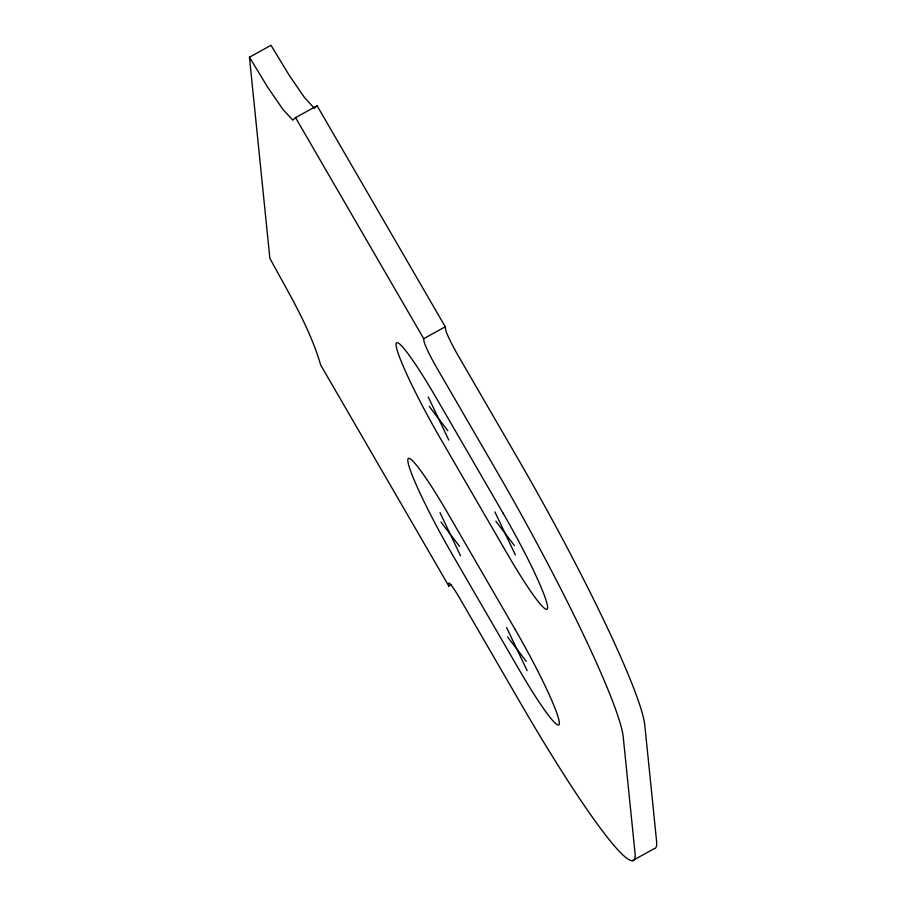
<?xml version="1.0" encoding="UTF-8"?>
<svg xmlns="http://www.w3.org/2000/svg" width="906" height="906" viewBox="0 0 906 906"><rect width="100%" height="100%" fill="white"/><g stroke="black" fill="none" stroke-linecap="round" stroke-linejoin="round"><path stroke-width="1.36" d="M317.1 105.73L295.549 117.633L292.763 120.124L283.012 109.513L267.802 87.418L249.444 57.203L270.996 45.3L289.354 75.515L304.563 97.622L314.314 108.222L317.1 105.73L445.265 326.783L445.492 328.98A24.734 2.333 61.1 0 0 458.187 355.65L517.79 458.447A247.304 23.375 61.1 0 1 644.8 725.23L656.556 840.949A247.304 23.375 61.1 0 1 653.951 848.797L632.399 860.7M451.233 584.744L448.844 586.069L448.617 583.872A24.734 2.333 61.1 0 1 460.146 598.979L519.738 701.765A247.304 23.375 61.1 0 0 635.004 852.84L623.249 737.133A247.304 23.375 61.1 0 0 496.239 470.35L436.635 367.553A24.734 2.333 61.1 0 1 423.94 340.882L423.714 338.674L445.265 326.783M429.206 406.318L447.824 430.724M495.831 521.222L514.449 545.627M440.962 522.026L459.58 546.431M507.587 636.941L526.205 661.346M295.549 117.633L423.714 338.674M448.844 586.069L320.679 365.016C309.614 327.032 288.527 292.91 269.863 258.301L249.444 57.203M494.88 511.879L515.401 554.982M428.255 396.964L448.776 440.067M506.635 627.586L527.156 670.689M440.01 512.683L460.531 555.774M503.09 513.181L436.454 398.266A86.557 8.177 61.1 0 0 396.115 345.39A86.557 8.177 61.1 0 0 440.576 438.764L507.201 553.679A86.557 8.177 61.1 0 0 547.541 606.556A86.557 8.177 61.1 0 0 503.09 513.181M514.835 628.889L448.21 513.974A86.557 8.177 61.1 0 0 407.87 461.097A86.557 8.177 61.1 0 0 452.32 554.472L518.957 669.387A86.557 8.177 61.1 0 0 559.296 722.263A86.557 8.177 61.1 0 0 514.835 628.889"/></g></svg>
